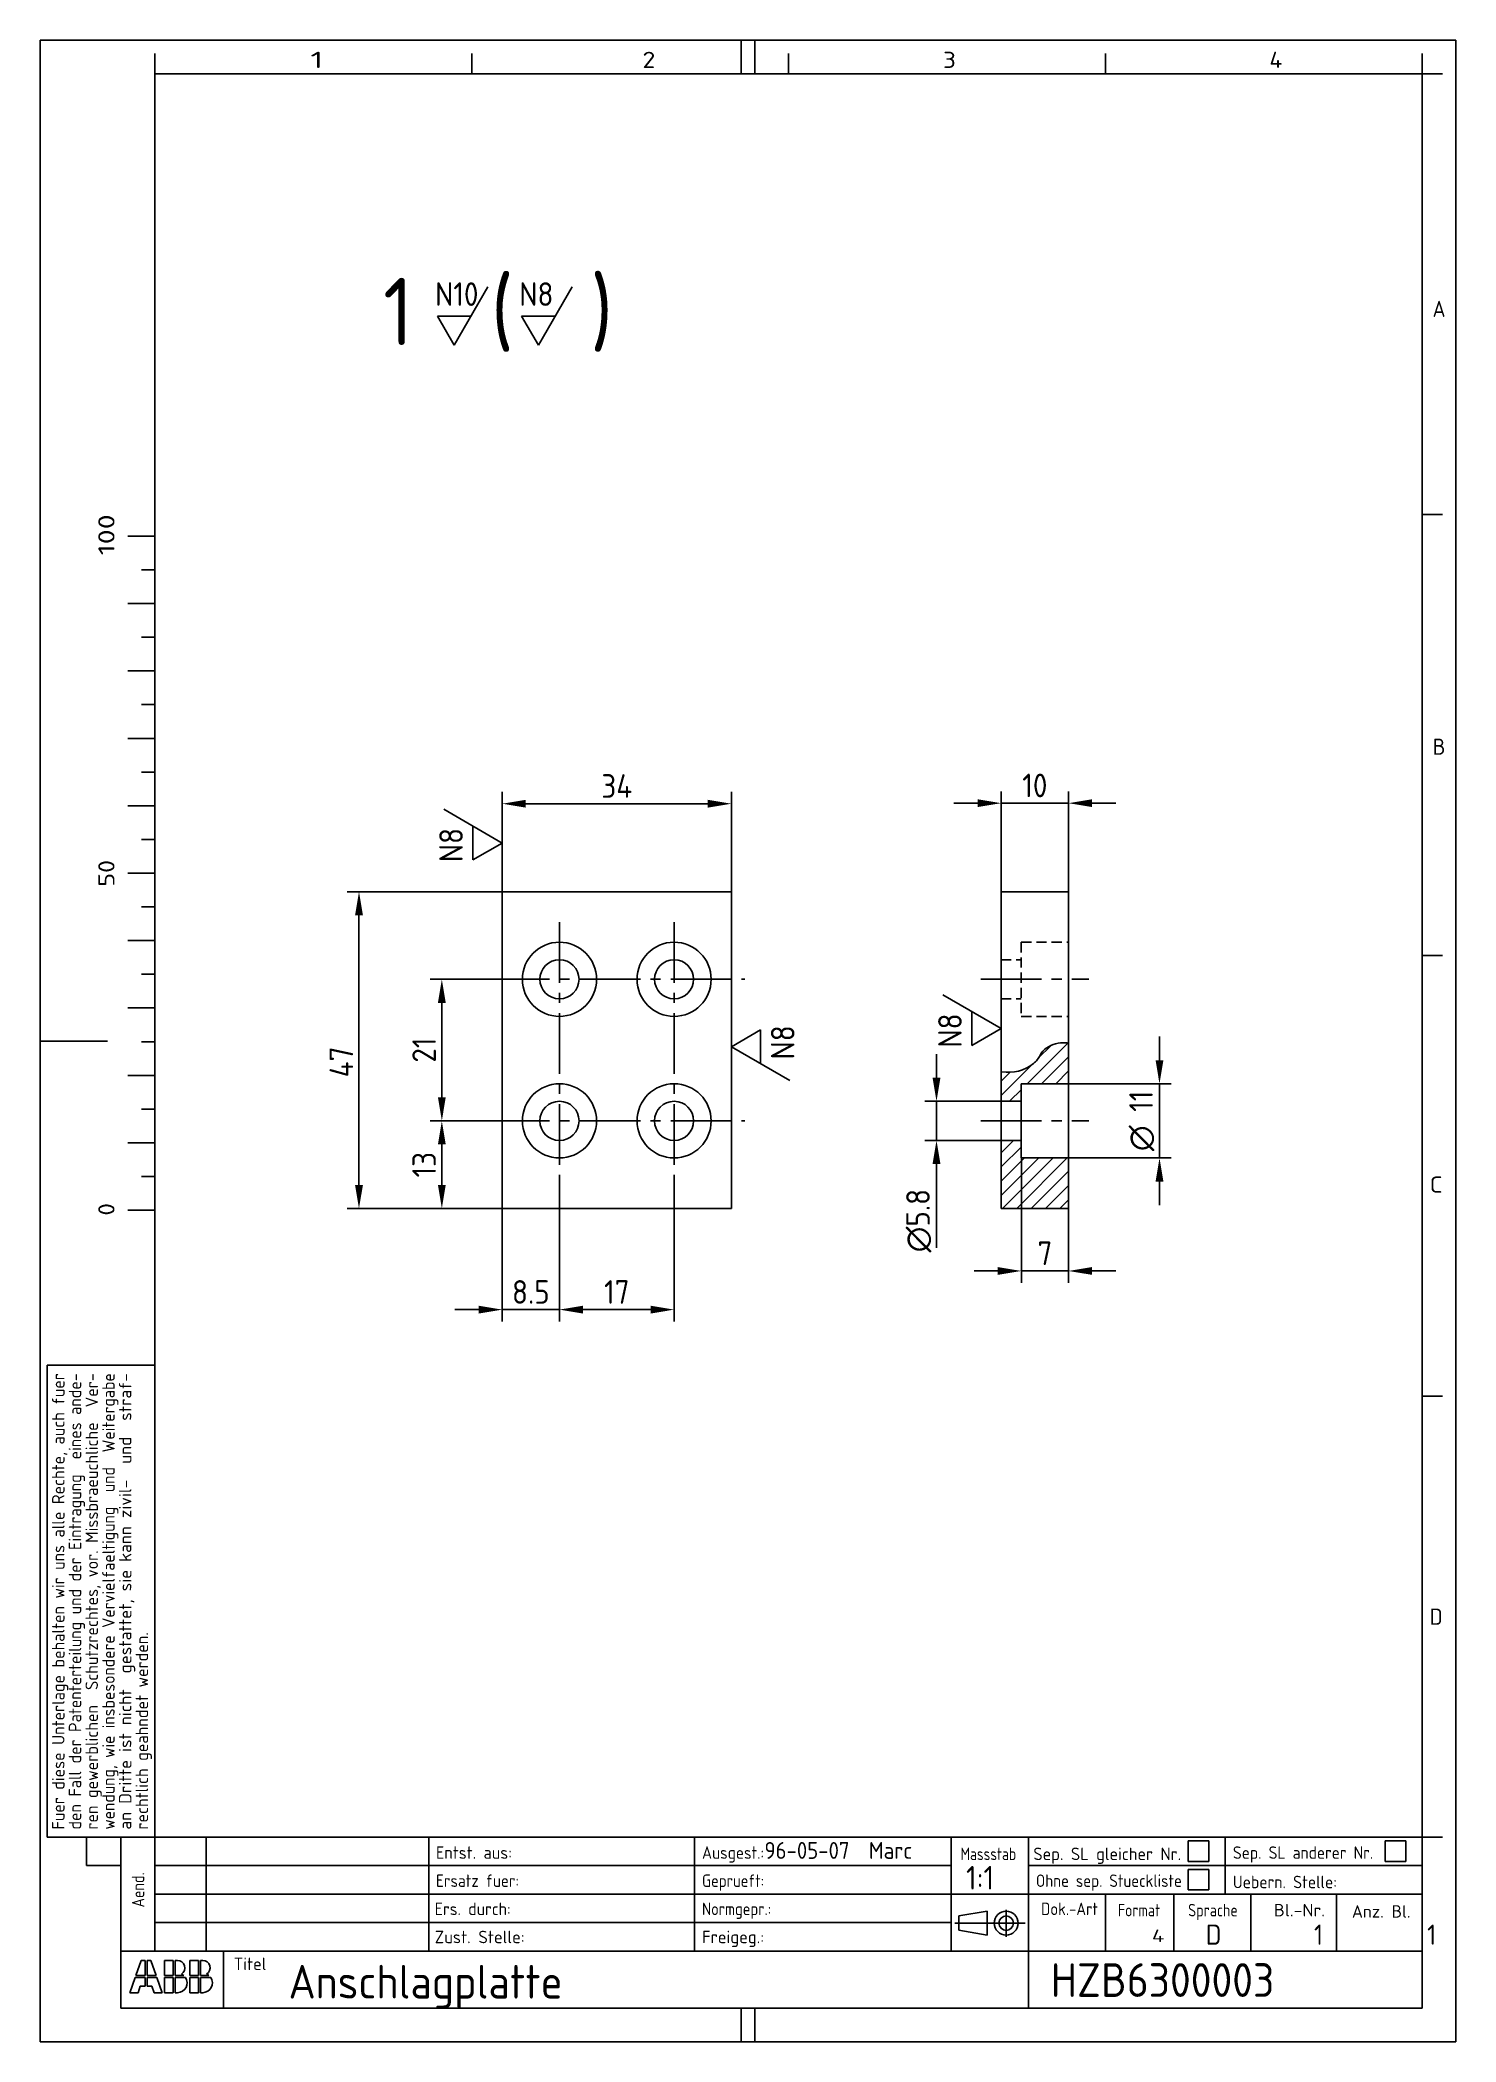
# Model space of a CAD drawing. Extents: x 0 to 210, y 0 to 297.
import ezdxf
from ezdxf.enums import TextEntityAlignment as Align

# ---------------------------------------------------------------- set-up
doc = ezdxf.new("R2010")
doc.units = 0
doc.linetypes.add('MITTE2', pattern=[1.125, 0.75, -0.125, 0.125, -0.125])
doc.linetypes.add('VERDECKT2', pattern=[0.1875, 0.125, -0.0625])
doc.layers.get('0').update_dxf_attribs({"linetype": 'CONTINUOUS'})
doc.layers.get('DEFPOINTS').update_dxf_attribs({"linetype": 'CONTINUOUS'})
for name, color, linetype in [('BM', 1, 'CONTINUOUS'), ('LS', 1, 'CONTINUOUS'), ('MK', 1, 'MITTE2'), ('RB', 7, 'CONTINUOUS'), ('RS', 1, 'CONTINUOUS'), ('SR', 1, 'CONTINUOUS'), ('TX', 6, 'CONTINUOUS'), ('VK', 2, 'VERDECKT2')]:
    doc.layers.add(name, color=color, linetype=linetype)
doc.styles.get("Standard").update_dxf_attribs({"font": 'ISOCP'})
doc.dimstyles.new('ISO-35', dxfattribs={"dimtxt": 3.5, "dimasz": 3.5, "dimexe": 1.75, "dimexo": 0.875, "dimgap": 0.875, "dimtad": 1, "dimtih": 1, "dimdec": 4, "dimtxsty": 'STANDARD', "dimcen": 3.5, "dimazin": 3, "dimtfac": 1, "dimtdec": 4, "dimtmove": 0, "dimatfit": 3, "dimtvp": 1.4, "dimtolj": 1, "dimtzin": 0})

# ---------------------------------------------------------------- blocks, each defined once
blk = doc.blocks.new('A4NORMKA')
at = {"layer": 'MK', "linetype": 'CONTINUOUS'}
for p, q in [((143.29, 15.62), (143.29, 19.62)), ((146.13, 17.63), (135.68, 17.63))]:
    blk.add_line(p, q, dxfattribs=at)
at = {"layer": 'RB', "linetype": 'CONTINUOUS'}
for p, q in [((104, 297), (104, 292)), ((106, 297), (106, 292)), ((17.04, 292), (205, 292)), ((17.04, 30.4), (17.04, 292)), ((205, 30.4), (205, 292)), ((0, 148.5), (10, 148.5)), ((1.04, 30.4), (1.04, 100.4)), ((17.04, 100.4), (1.04, 100.4)), ((17.04, 30.4), (17.04, 100.4)), ((17.04, 30.4), (1.04, 30.4)), ((6.88, 26.17), (6.88, 30.4)), ((11.96, 5), (11.96, 30.4)), ((17.04, 30.4), (205, 30.4)), ((17.04, 13.47), (17.04, 30.4)), ((24.66, 13.47), (24.66, 30.4)), ((57.68, 13.47), (57.68, 30.4)), ((97.05, 13.47), (97.05, 30.4)), ((135.15, 13.47), (135.15, 30.4)), ((146.58, 5), (146.58, 30.4)), ((205, 5), (205, 30.4)), ((6.88, 26.17), (11.96, 26.17)), ((135.15, 21.93), (205, 21.93)), ((158.01, 13.47), (158.01, 21.93)), ((168.17, 13.47), (168.17, 21.93)), ((179.6, 13.47), (179.6, 21.93)), ((192.3, 13.47), (192.3, 21.93)), ((136.27, 18.7), (140.46, 19.41)), ((136.27, 17.63), (136.27, 18.7)), ((140.46, 17.63), (140.46, 19.41)), ((136.27, 17.63), (136.27, 16.57)), ((136.27, 16.57), (140.46, 15.86)), ((140.46, 17.63), (140.46, 15.86)), ((11.96, 13.47), (205, 13.47)), ((27.2, 5), (27.2, 13.47)), ((11.96, 5), (205, 5)), ((104, 0), (104, 5)), ((106, 0), (106, 5))]:
    blk.add_line(p, q, dxfattribs=at)
at = {"layer": 'RB'}
for p, q in [((14.22, 9.85), (15.01, 12.11)), ((15.01, 12.11), (15.58, 12.11)), ((15.58, 12.11), (15.58, 9.85)), ((15.87, 12.11), (15.87, 9.85)), ((16.45, 12.11), (15.87, 12.11)), ((17.24, 9.85), (16.45, 12.11)), ((18.46, 12.11), (19.76, 12.11)), ((18.46, 9.85), (18.46, 12.11)), ((19.76, 9.85), (19.76, 12.11)), ((20.05, 9.85), (20.05, 12.11)), ((20.05, 12.11), (20.38, 12.11)), ((22.21, 9.85), (22.21, 12.11)), ((22.21, 12.11), (23.5, 12.11)), ((23.5, 9.85), (23.5, 12.11)), ((23.79, 9.85), (23.79, 12.11)), ((23.79, 12.11), (24.12, 12.11)), ((13.33, 7.31), (14.12, 9.56)), ((14.12, 9.56), (15.58, 9.56)), ((14.22, 9.85), (15.58, 9.85)), ((15.58, 9.56), (15.58, 8.27)), ((17.24, 9.85), (15.87, 9.85)), ((15.87, 9.56), (15.87, 8.27)), ((17.34, 9.56), (15.87, 9.56)), ((18.13, 7.31), (17.34, 9.56)), ((18.46, 9.85), (19.76, 9.85)), ((18.46, 9.56), (19.76, 9.56)), ((18.46, 7.31), (18.46, 9.56)), ((19.76, 7.31), (19.76, 9.56)), ((20.05, 9.85), (21.31, 9.85)), ((20.05, 9.56), (21.57, 9.56)), ((20.05, 7.31), (20.05, 9.56)), ((22.21, 9.85), (23.5, 9.85)), ((22.21, 9.56), (23.5, 9.56)), ((22.21, 7.31), (22.21, 9.56)), ((23.5, 7.31), (23.5, 9.56)), ((23.79, 9.85), (25.05, 9.85)), ((23.79, 9.56), (25.31, 9.56)), ((23.79, 7.31), (23.79, 9.56)), ((14.53, 7.31), (13.33, 7.31)), ((14.86, 8.27), (14.53, 7.31)), ((15.58, 8.27), (14.86, 8.27)), ((15.87, 8.27), (16.59, 8.27)), ((16.59, 8.27), (16.93, 7.31)), ((16.93, 7.31), (18.13, 7.31)), ((18.46, 7.31), (19.76, 7.31)), ((20.05, 7.31), (20.38, 7.31)), ((22.21, 7.31), (23.5, 7.31)), ((23.79, 7.31), (24.12, 7.31)), ((0, 0), (0, 0))]:
    blk.add_line(p, q, dxfattribs=at)
at = {"layer": 'RB', "linetype": 'CONTINUOUS'}
for radius in [1.78, 1.07]:
    blk.add_circle((143.29, 17.63), radius, dxfattribs=at)
at = {"layer": 'RB'}
for centre, radius, start, end in [((20.38, 11), 1.1, 301.7732, 90), ((24.12, 11), 1.1, 301.7732, 90), ((20.38, 8.75), 1.44, 270, 34.5181), ((20.38, 8.75), 1.44, 50.0555, 66.1906), ((24.12, 8.75), 1.44, 270, 34.5181), ((24.12, 8.75), 1.44, 50.0555, 66.1906)]:
    blk.add_arc(centre, radius, start, end, dxfattribs=at)
at = {"layer": 'RS', "linetype": 'CONTINUOUS'}
for p, q in [((0, 297), (210, 297)), ((0, 0), (0, 297)), ((17.04, 292), (17.04, 295)), ((64.03, 292), (64.03, 295)), ((111.02, 292), (111.02, 295)), ((158.01, 292), (158.01, 295)), ((205, 292), (205, 295)), ((210, 0), (210, 297)), ((205, 292), (208, 292)), ((205, 226.6), (208, 226.6)), ((17.04, 223.4), (13.04, 223.4)), ((17.04, 218.4), (15.04, 218.4)), ((17.04, 213.4), (13.04, 213.4)), ((17.04, 208.4), (15.04, 208.4)), ((17.04, 203.4), (13.04, 203.4)), ((17.04, 198.4), (15.04, 198.4)), ((17.04, 193.4), (13.04, 193.4)), ((17.04, 188.4), (15.04, 188.4)), ((17.04, 183.4), (13.04, 183.4)), ((17.04, 178.4), (15.04, 178.4)), ((17.04, 173.4), (13.04, 173.4)), ((17.04, 168.4), (15.04, 168.4)), ((17.04, 163.4), (13.04, 163.4)), ((205, 161.2), (208, 161.2)), ((17.04, 158.4), (15.04, 158.4)), ((17.04, 153.4), (13.04, 153.4)), ((17.04, 148.4), (15.04, 148.4)), ((17.04, 143.4), (13.04, 143.4)), ((17.04, 138.4), (15.04, 138.4)), ((17.04, 133.4), (13.04, 133.4)), ((17.04, 128.4), (15.04, 128.4)), ((17.04, 123.4), (13.04, 123.4)), ((205, 95.8), (208, 95.8)), ((170.29, 29.84), (170.29, 26.78)), ((173.35, 29.84), (170.29, 29.84)), ((173.35, 26.78), (173.35, 29.84)), ((175.79, 21.93), (175.79, 30.4)), ((199.5, 29.84), (199.5, 26.78)), ((202.56, 29.84), (199.5, 29.84)), ((202.56, 26.78), (202.56, 29.84)), ((205, 30.4), (208, 30.4)), ((170.29, 26.78), (173.35, 26.78)), ((199.5, 26.78), (202.56, 26.78)), ((17.04, 26.17), (57.68, 26.17)), ((57.68, 26.17), (135.15, 26.17)), ((146.58, 26.17), (205, 26.17)), ((170.29, 25.61), (170.29, 22.55)), ((173.35, 25.61), (170.29, 25.61)), ((173.35, 22.55), (173.35, 25.61)), ((17.04, 21.93), (57.68, 21.93)), ((57.68, 21.93), (135.15, 21.93)), ((170.29, 22.55), (173.35, 22.55)), ((17.04, 17.7), (57.68, 17.7)), ((57.68, 17.7), (135.15, 17.7)), ((0, 0), (210, 0))]:
    blk.add_line(p, q, dxfattribs=at)
at = {"layer": 'TX', "linetype": 'CONTINUOUS'}
blk.add_line((6.88, 30.4), (11.96, 30.4), dxfattribs=at)
blk.add_point((17.04, 30.4), dxfattribs=at)
at = {"layer": 'TX', "linetype": 'CONTINUOUS', "oblique": 0}
for s, height, rotation, width, p, p2 in [('1', 2.4, 359.9999, 2.399999, (40.09, 292.86), (42.01, 292.86)), ('2', 2.4, 359.9999, 1.199999, (89.34, 292.86), (91.26, 292.86)), ('3', 2.4, 359.9999, 1.199999, (133.92, 292.86), (135.84, 292.86)), ('4', 2.4, 359.9999, 1.199999, (182.33, 292.86), (184.25, 292.86)), ('A', 2.4, 359.9999, 1.199999, (206.53, 255.92), (208.45, 255.92)), ('100', 2.4, 90, 1.265, (11.04, 220.56), (11.04, 226.64)), ('B', 2.4, 359.9999, 1.199999, (206.53, 190.96), (208.45, 190.96)), ('50', 2.4, 90, 1.1, (11.04, 171.4), (11.04, 175.36)), ('C', 2.4, 359.9999, 1.199999, (206.1, 126), (208.02, 126)), ('0', 2.4, 90, 1.539999, (11.04, 122.6), (11.04, 124.45)), ('Fuer diese Unterlage behalten wir uns alle Rechte, auch fuer', 1.85, 90, 0.663349, (3.63, 31.51), (3.63, 99.21)), ('den Fall der Patenterteilung und der Eintragung  eines ande-', 1.85, 90, 0.667382, (6.11, 31.51), (6.11, 99.21)), ('ren gewerblichen  Schutzrechtes, vor. Missbraeuchliche  Ver-', 1.85, 90, 0.661351, (8.59, 31.51), (8.59, 99.21)), ('wendung, wie insbesondere Vervielfaeltigung  und  Weitergabe', 1.85, 90, 0.673523, (11.07, 31.51), (11.07, 99.21)), ('an Dritte ist nicht  gestattet, sie kann zivil-  und  straf-', 1.85, 90, 0.68189, (13.55, 31.51), (13.55, 99.21)), ('D', 2.4, 359.9999, 1.199999, (206.1, 61.89), (208.02, 61.89)), ('rechtlich geahndet werden.', 1.85, 90, 0.673458, (16.03, 31.51), (16.03, 60.79)), ('Entst. aus:', 1.85, 359.9999, 0.665455, (58.72, 27.17), (70, 27.17)), ('Ausgest.:', 1.85, 359.9999, 0.679091, (98.18, 27.17), (107.39, 27.17)), ('Massstab', 1.85, 359.9999, 0.582391, (136.51, 26.98), (144.77, 26.98)), ('Sep. SL gleicher Nr.', 1.85, 359.9999, 0.690291, (147.32, 26.98), (169.24, 26.98)), ('Sep. SL anderer Nr.', 1.85, 359.9999, 0.65534, (176.92, 27.17), (197.73, 27.17)), ('Aend.', 1.85, 90, 0.733043, (15.46, 19.96), (15.46, 25.16)), ('Ersatz fuer:', 1.85, 359.9999, 0.605455, (58.72, 23), (71.04, 23)), ('Geprueft:', 1.85, 359.9999, 0.6225, (98.18, 23), (107.39, 23)), ('Ohne sep. Stueckliste', 1.85, 359.9999, 0.626785, (147.7, 23), (169.35, 23)), ('Uebern. Stelle:', 1.85, 359.9999, 0.685479, (176.92, 22.81), (192.35, 22.81)), ('Ers. durch:', 1.85, 359.9999, 0.653571, (58.53, 18.82), (69.81, 18.82)), ('Normgepr.:', 1.85, 359.9999, 0.6648, (98.18, 18.82), (108.43, 18.82)), ('Dok.-Art', 1.85, 359.9999, 0.651429, (148.46, 18.82), (156.9, 18.82)), ('Format', 1.85, 359.9999, 0.6, (159.84, 18.63), (166.13, 18.63)), ('Sprache', 1.85, 359.9999, 0.597, (170.28, 18.63), (177.64, 18.63)), ('Bl.-Nr.', 1.85, 359.9999, 0.848276, (182.99, 18.63), (190.58, 18.63)), ('Anz. Bl.', 1.85, 359.9999, 0.829412, (194.57, 18.44), (203.26, 18.44)), ('Zust. Stelle:', 1.85, 359.9999, 0.69871, (58.53, 14.65), (71.88, 14.65)), ('Freigeg.:', 1.85, 359.9999, 0.747, (98.18, 14.65), (107.39, 14.65)), ('4', 1.85, 359.9999, 1.5, (164.9, 14.83), (166.75, 14.83)), ('Titel', 1.85, 359.9999, 0.745714, (28.74, 10.66), (33.57, 10.66))]:
    blk.add_text(s, height=height, rotation=rotation, dxfattribs=dict(at, width=width)).set_placement(p, p2, align=Align.FIT)
blk = doc.blocks.new('*D2')
at = {"color": 0, "linetype": 'BYBLOCK'}
for p, q in [((55.97, 164.42), (55.97, 179.17)), ((89.97, 164.42), (89.97, 179.17)), ((59.47, 177.42), (86.47, 177.42))]:
    blk.add_line(p, q, dxfattribs=at)
for points in [[(59.47, 178), (59.47, 176.84), (55.97, 177.42)], [(86.47, 178), (86.47, 176.84), (89.97, 177.42)]]:
    blk.add_solid(points, dxfattribs=at)
at = {"layer": 'DEFPOINTS', "color": 0, "linetype": 'BYBLOCK'}
for p in [(89.97, 177.42), (55.97, 164.37), (89.97, 164.37)]:
    blk.add_point(p, dxfattribs=at)
at = {"color": 0, "linetype": 'BYBLOCK', "insert": (72.97, 180.05), "char_height": 3.5, "attachment_point": 5}
blk.add_mtext('\\A1;34', dxfattribs=at)
blk = doc.blocks.new('*D3')
at = {"color": 0, "linetype": 'BYBLOCK'}
for p, q in [((55.92, 164.37), (32.98, 164.37)), ((34.73, 160.87), (34.73, 120.87)), ((55.92, 117.37), (32.98, 117.37))]:
    blk.add_line(p, q, dxfattribs=at)
for points in [[(34.15, 160.87), (35.32, 160.87), (34.73, 164.37)], [(34.15, 120.87), (35.32, 120.87), (34.73, 117.37)]]:
    blk.add_solid(points, dxfattribs=at)
at = {"layer": 'DEFPOINTS', "color": 0, "linetype": 'BYBLOCK'}
for p in [(55.97, 164.37), (34.73, 117.37), (55.97, 117.37)]:
    blk.add_point(p, dxfattribs=at)
at = {"color": 0, "linetype": 'BYBLOCK', "insert": (32.11, 139.11), "char_height": 3.5, "attachment_point": 5, "rotation": 90}
blk.add_mtext('\\A1;47', dxfattribs=at)
blk = doc.blocks.new('*D6')
at = {"color": 0, "linetype": 'BYBLOCK'}
for p, q in [((53.92, 130.37), (45.27, 130.37)), ((47.02, 120.87), (47.02, 126.87)), ((55.92, 117.37), (45.27, 117.37))]:
    blk.add_line(p, q, dxfattribs=at)
for points in [[(46.44, 126.87), (47.6, 126.87), (47.02, 130.37)], [(46.44, 120.87), (47.6, 120.87), (47.02, 117.37)]]:
    blk.add_solid(points, dxfattribs=at)
at = {"layer": 'DEFPOINTS', "color": 0, "linetype": 'BYBLOCK'}
for p in [(47.02, 130.37), (53.97, 130.37), (55.97, 117.37)]:
    blk.add_point(p, dxfattribs=at)
at = {"color": 0, "linetype": 'BYBLOCK', "insert": (44.39, 123.87), "char_height": 3.5, "attachment_point": 5, "rotation": 90}
blk.add_mtext('\\A1;13', dxfattribs=at)
blk = doc.blocks.new('*D7')
at = {"color": 0, "linetype": 'BYBLOCK'}
for p, q in [((53.92, 151.37), (45.27, 151.37)), ((47.02, 133.87), (47.02, 147.87)), ((53.87, 130.37), (45.27, 130.37))]:
    blk.add_line(p, q, dxfattribs=at)
for points in [[(46.44, 147.87), (47.6, 147.87), (47.02, 151.37)], [(46.44, 133.87), (47.6, 133.87), (47.02, 130.37)]]:
    blk.add_solid(points, dxfattribs=at)
at = {"layer": 'DEFPOINTS', "color": 0, "linetype": 'BYBLOCK'}
for p in [(47.02, 151.37), (53.97, 151.37), (53.92, 130.37)]:
    blk.add_point(p, dxfattribs=at)
at = {"color": 0, "linetype": 'BYBLOCK', "insert": (44.39, 140.87), "char_height": 3.5, "attachment_point": 5, "rotation": 90}
blk.add_mtext('\\A1;21', dxfattribs=at)
blk = doc.blocks.new('*D8')
at = {"color": 0, "linetype": 'BYBLOCK'}
for p, q in [((129.97, 164.42), (129.97, 179.25)), ((139.97, 164.42), (139.97, 179.25)), ((126.47, 177.5), (122.97, 177.5)), ((129.97, 177.5), (139.97, 177.5)), ((143.47, 177.5), (146.97, 177.5))]:
    blk.add_line(p, q, dxfattribs=at)
for points in [[(126.47, 178.08), (126.47, 176.92), (129.97, 177.5)], [(143.47, 178.08), (143.47, 176.92), (139.97, 177.5)]]:
    blk.add_solid(points, dxfattribs=at)
at = {"layer": 'DEFPOINTS', "color": 0, "linetype": 'BYBLOCK'}
for p in [(139.97, 177.5), (129.97, 164.37), (139.97, 164.37)]:
    blk.add_point(p, dxfattribs=at)
at = {"color": 0, "linetype": 'BYBLOCK', "insert": (134.97, 180.13), "char_height": 3.5, "attachment_point": 5}
blk.add_mtext('\\A1;10', dxfattribs=at)
blk = doc.blocks.new('*D9')
at = {"color": 0, "linetype": 'BYBLOCK'}
for p, q in [((132.97, 124.82), (132.97, 106.35)), ((139.97, 117.32), (139.97, 106.35)), ((129.47, 108.1), (125.97, 108.1)), ((132.97, 108.1), (139.97, 108.1)), ((143.47, 108.1), (146.97, 108.1))]:
    blk.add_line(p, q, dxfattribs=at)
for points in [[(129.47, 108.68), (129.47, 107.52), (132.97, 108.1)], [(143.47, 108.68), (143.47, 107.52), (139.97, 108.1)]]:
    blk.add_solid(points, dxfattribs=at)
at = {"layer": 'DEFPOINTS', "color": 0, "linetype": 'BYBLOCK'}
for p in [(132.97, 124.87), (139.97, 117.37), (139.97, 108.1)]:
    blk.add_point(p, dxfattribs=at)
at = {"color": 0, "linetype": 'BYBLOCK', "insert": (136.47, 110.73), "char_height": 3.5, "attachment_point": 5}
blk.add_mtext('\\A1;7', dxfattribs=at)
blk = doc.blocks.new('*D11')
at = {"color": 0, "linetype": 'BYBLOCK'}
for p, q in [((166.03, 145.65), (166.03, 149.15)), ((152.59, 142.15), (167.78, 142.15)), ((166.03, 142.15), (166.03, 131.15)), ((152.59, 131.15), (167.78, 131.15)), ((166.03, 127.65), (166.03, 124.15))]:
    blk.add_line(p, q, dxfattribs=at)
for points in [[(165.45, 145.65), (166.61, 145.65), (166.03, 142.15)], [(165.45, 127.65), (166.61, 127.65), (166.03, 131.15)]]:
    blk.add_solid(points, dxfattribs=at)
at = {"layer": 'DEFPOINTS', "color": 0, "linetype": 'BYBLOCK'}
for p in [(152.54, 142.15), (152.54, 131.15), (166.03, 131.15)]:
    blk.add_point(p, dxfattribs=at)
at = {"color": 0, "linetype": 'BYBLOCK', "insert": (163.41, 136.65), "char_height": 3.5, "attachment_point": 5, "rotation": 90}
blk.add_mtext('\\A1;∅ 11', dxfattribs=at)
blk = doc.blocks.new('*D12')
at = {"color": 0, "linetype": 'BYBLOCK'}
for p, q in [((132.96, 143.05), (132.96, 146.55)), ((142.49, 139.55), (131.21, 139.55)), ((132.96, 139.55), (132.96, 133.75)), ((142.49, 133.75), (131.21, 133.75)), ((132.96, 130.25), (132.96, 117.83))]:
    blk.add_line(p, q, dxfattribs=at)
for points in [[(132.37, 143.05), (133.54, 143.05), (132.96, 139.55)], [(132.37, 130.25), (133.54, 130.25), (132.96, 133.75)]]:
    blk.add_solid(points, dxfattribs=at)
at = {"layer": 'DEFPOINTS', "color": 0, "linetype": 'BYBLOCK'}
for p in [(142.54, 139.55), (132.96, 133.75), (142.54, 133.75)]:
    blk.add_point(p, dxfattribs=at)
at = {"color": 0, "linetype": 'BYBLOCK', "insert": (130.33, 121.85), "char_height": 3.5, "attachment_point": 5, "rotation": 90}
blk.add_mtext('\\A1;∅5.8', dxfattribs=at)
blk = doc.blocks.new('*X15')
at = {"color": 0}
for p, q in [((146.39, 142.15), (152.44, 148.2)), ((148.06, 145.94), (149.96, 147.84)), ((148.52, 142.15), (152.54, 146.17)), ((142.54, 140.42), (147.1, 144.98)), ((142.54, 142.54), (143.86, 143.86)), ((150.64, 142.15), (152.54, 144.05)), ((143.79, 139.55), (145.54, 141.3)), ((142.54, 131.93), (144.36, 133.75)), ((142.54, 129.81), (145.54, 132.81)), ((142.54, 127.69), (146, 131.15)), ((142.54, 125.57), (148.12, 131.15)), ((142.74, 123.65), (150.24, 131.15)), ((144.86, 123.65), (152.36, 131.15)), ((146.99, 123.65), (152.54, 129.2)), ((149.11, 123.65), (152.54, 127.08)), ((151.23, 123.65), (152.54, 124.96))]:
    blk.add_line(p, q, dxfattribs=at)
blk = doc.blocks.new('*D13')
at = {"color": 0, "linetype": 'BYBLOCK'}
for p, q in [((77.04, 128.1), (77.04, 106.9)), ((68.54, 123.6), (68.54, 106.9)), ((65.04, 108.65), (61.54, 108.65)), ((68.54, 108.65), (77.04, 108.65)), ((80.54, 108.65), (84.04, 108.65))]:
    blk.add_line(p, q, dxfattribs=at)
for points in [[(65.04, 109.23), (65.04, 108.06), (68.54, 108.65)], [(80.54, 109.23), (80.54, 108.06), (77.04, 108.65)]]:
    blk.add_solid(points, dxfattribs=at)
at = {"layer": 'DEFPOINTS', "color": 0, "linetype": 'BYBLOCK'}
for p in [(77.04, 128.15), (68.54, 123.65), (77.04, 108.65)]:
    blk.add_point(p, dxfattribs=at)
at = {"color": 0, "linetype": 'BYBLOCK', "insert": (72.79, 111.27), "char_height": 3.5, "attachment_point": 5}
blk.add_mtext('\\A1;8.5', dxfattribs=at)
blk = doc.blocks.new('*D14')
at = {"color": 0, "linetype": 'BYBLOCK'}
for p, q in [((94.04, 128.1), (94.04, 106.9)), ((80.54, 108.65), (90.54, 108.65))]:
    blk.add_line(p, q, dxfattribs=at)
for points in [[(80.54, 109.23), (80.54, 108.06), (77.04, 108.65)], [(90.54, 109.23), (90.54, 108.06), (94.04, 108.65)]]:
    blk.add_solid(points, dxfattribs=at)
at = {"layer": 'DEFPOINTS', "color": 0, "linetype": 'BYBLOCK'}
for p in [(77.04, 128.15), (94.04, 128.15), (94.04, 108.65)]:
    blk.add_point(p, dxfattribs=at)
at = {"color": 0, "linetype": 'BYBLOCK', "insert": (85.54, 111.27), "char_height": 3.5, "attachment_point": 5}
blk.add_mtext('\\A1;17', dxfattribs=at)
blk = doc.blocks.new('NX')
at = {"layer": 'BM'}
for p, q in [((0, 0), (5, 8.66)), ((0, 0), (-2.5, 4.33)), ((-2.5, 4.33), (2.5, 4.33))]:
    blk.add_line(p, q, dxfattribs=at)
blk.add_attdef('NX', (-2.84, 5.83), '', height=3.5, dxfattribs=at)
blk = doc.blocks.new('1N10N8')
at = {"layer": 'BM'}
for p, values in [((6.86, -0.43), {'NX': 'N10'}), ((19.34, -0.43), {'NX': 'N8'})]:
    blk.add_blockref('NX', p, dxfattribs=at).add_auto_attribs(values)
blk.add_text('1', height=10).set_placement((-3.69, -0.43))
blk.add_text('(  )', height=10, dxfattribs=at).set_placement((12.29, -0.43))
blk = doc.blocks.new('NXU')
at = {"layer": 'BM'}
for p, q in [((0, 0), (-5, -8.66)), ((0, 0), (2.5, -4.33)), ((2.5, -4.33), (-2.5, -4.33))]:
    blk.add_line(p, q, dxfattribs=at)
blk.add_attdef('NX', (-1.88, -9.36), '', height=3.5, dxfattribs=at)

msp = doc.modelspace()

# ---------------------------------------------------------------- linework, layer by layer
for p, q in [((68.538, 170.65128), (102.538, 170.65128)), ((68.538, 170.65128), (68.538, 123.65128)), ((102.538, 170.65128), (102.538, 123.65128)), ((142.538, 170.65128), (142.538, 123.65128)), ((142.538, 170.65128), (152.538, 170.65128)), ((152.538, 170.65128), (152.538, 123.65128)), ((68.538, 123.65128), (102.538, 123.65128)), ((142.538, 123.65128), (152.538, 123.65128))]:
    msp.add_line(p, q)
at = {"ltscale": 12}
for p, q in [((145.538, 142.15128), (152.538, 142.15128)), ((145.538, 142.15128), (145.538, 131.15128)), ((142.538, 139.55128), (145.538, 139.55128)), ((142.538, 133.75128), (145.538, 133.75128)), ((145.538, 131.15128), (152.538, 131.15128))]:
    msp.add_line(p, q, dxfattribs=at)
for centre, radius in [((77.038, 157.65128), 5.5), ((77.038, 157.65128), 2.9), ((94.038, 157.65128), 5.5), ((94.038, 157.65128), 2.9), ((77.038, 136.65128), 5.5), ((94.038, 136.65128), 5.5), ((77.038, 136.65128), 2.9), ((94.038, 136.65128), 2.9)]:
    msp.add_circle(centre, radius)
at = {"layer": 'LS'}
msp.add_lwpolyline([(142.538, 143.95483, 0.004189386), (142.64452, 143.93587, 0.21449374), (147.33137, 145.15647, 0.108325873), (148.33277, 146.40084, -0.127433874), (149.22724, 147.43035, -0.168257781), (152.13561, 148.23082, -0.020016472), (152.538, 148.18848)], format="xyb", dxfattribs=at)
at = {"layer": 'MK', "ltscale": 12}
for p, q in [((77.038, 166.15128), (77.038, 128.15128)), ((94.038, 166.15128), (94.038, 128.15128)), ((66.538, 157.65128), (104.538, 157.65128)), ((139.538, 157.65128), (155.538, 157.65128)), ((66.538, 136.65128), (104.538, 136.65128)), ((139.538, 136.65128), (155.538, 136.65128))]:
    msp.add_line(p, q, dxfattribs=at)
at = {"layer": 'VK', "ltscale": 12}
for p, q in [((142.538, 160.55128), (145.538, 160.55128)), ((145.538, 163.15128), (152.538, 163.15128)), ((145.538, 163.15128), (145.538, 152.15128)), ((142.538, 154.75128), (145.538, 154.75128)), ((145.538, 152.15128), (152.538, 152.15128))]:
    msp.add_line(p, q, dxfattribs=at)

# ---------------------------------------------------------------- block references
for name, p in [('A4NORMKA', (0, 0)), ('1N10N8', (54.57143, 252.15722))]:
    msp.add_blockref(name, p)
at = {"rotation": 90}
for name, p in [('NX', (68.538, 177.87038)), ('NX', (142.538, 150.35165)), ('NXU', (102.538, 147.63905))]:
    msp.add_blockref(name, p, dxfattribs=at).add_auto_attribs({'NX': 'N8'})
at = {"layer": 'SR'}
msp.add_blockref('*X15', (0, 0), dxfattribs=at)

# ---------------------------------------------------------------- texts
at = {"layer": 'TX'}
for s, height, p in [('96-05-07  Marc', 2.5, (107.4379, 27.16345)), ('1:1', 3.5, (137.33755, 22.61252)), (' D        1         1', 3, (171.18334, 14.42085)), ('Anschlagplatte', 5, (36.85598, 6.43637)), ('HZB6300003', 5, (149.90787, 6.68581))]:
    msp.add_text(s, height=height, dxfattribs=at).set_placement(p)

# ---------------------------------------------------------------- dimensions: what is measured, and where the dimension line sits
at = {"layer": 'BM'}
for base, p1, p2, picture, middle in [((102.538, 183.70348), (68.538, 170.65128), (102.538, 170.65128), '*D2', (85.538, 186.32848)), ((152.538, 183.78405), (142.538, 170.65128), (152.538, 170.65128), '*D8', (147.538, 186.40905)), ((152.538, 114.38337), (145.538, 131.15128), (152.538, 123.65128), '*D9', (149.038, 117.00837))]:
    dim = msp.add_linear_dim(base=base, p1=p1, p2=p2, dimstyle='ISO-35', override={"dimexo": 0.05, "dimtih": 0}, dxfattribs=at)
    dim.commit()
    dim.dimension.update_dxf_attribs({"geometry": picture, "text_midpoint": middle, "insert": (12.57143, 6.28251)})
dim = msp.add_linear_dim(base=(47.30521, 123.65128), p1=(68.538, 170.65128), p2=(68.538, 123.65128), angle=90, dimstyle='ISO-35', override={"dimexo": 0.05, "dimtih": 0}, dxfattribs=at)
dim.commit()
dim.dimension.update_dxf_attribs({"geometry": '*D3', "text_midpoint": (47.30521, 145.3908), "dimtype": 160, "insert": (12.57143, 6.28251)})
for base, p1, p2, picture, middle in [((59.59039, 157.65128), (66.488, 136.65128), (66.538, 157.65128), '*D7', (56.96539, 147.15128)), ((59.59039, 136.65128), (68.538, 123.65128), (66.538, 136.65128), '*D6', (56.96539, 130.15128))]:
    dim = msp.add_linear_dim(base=base, p1=p1, p2=p2, angle=90, dimstyle='ISO-35', override={"dimexo": 0.05, "dimtih": 0}, dxfattribs=at)
    dim.commit()
    dim.dimension.update_dxf_attribs({"geometry": picture, "text_midpoint": middle, "insert": (12.57143, 6.28251)})
for base, p1, p2, text, picture, middle in [((166.03151, 131.15128), (152.538, 142.15128), (152.538, 131.15128), '%%c 11', '*D11', (163.40651, 136.65128)), ((132.95594, 133.75128), (142.538, 139.55128), (142.538, 133.75128), '%%c5.8', '*D12', (130.33094, 121.85128))]:
    dim = msp.add_linear_dim(base=base, p1=p1, p2=p2, angle=90, text=text, dimstyle='ISO-35', override={"dimexo": 0.05, "dimtih": 0}, dxfattribs=at)
    dim.commit()
    dim.dimension.update_dxf_attribs({"geometry": picture, "text_midpoint": middle})
for base, p1, p2, override, picture, middle in [((77.038, 108.64797), (68.538, 123.65128), (77.038, 128.15128), {"dimexo": 0.05, "dimtih": 0}, '*D13', (72.788, 111.27297)), ((94.038, 108.64797), (77.038, 128.15128), (94.038, 128.15128), {"dimexo": 0.05, "dimtih": 0, "dimse1": 1}, '*D14', (85.538, 111.27297))]:
    dim = msp.add_linear_dim(base=base, p1=p1, p2=p2, dimstyle='ISO-35', override=override, dxfattribs=at)
    dim.commit()
    dim.dimension.update_dxf_attribs({"geometry": picture, "text_midpoint": middle})

doc.saveas('drawing.dxf')
